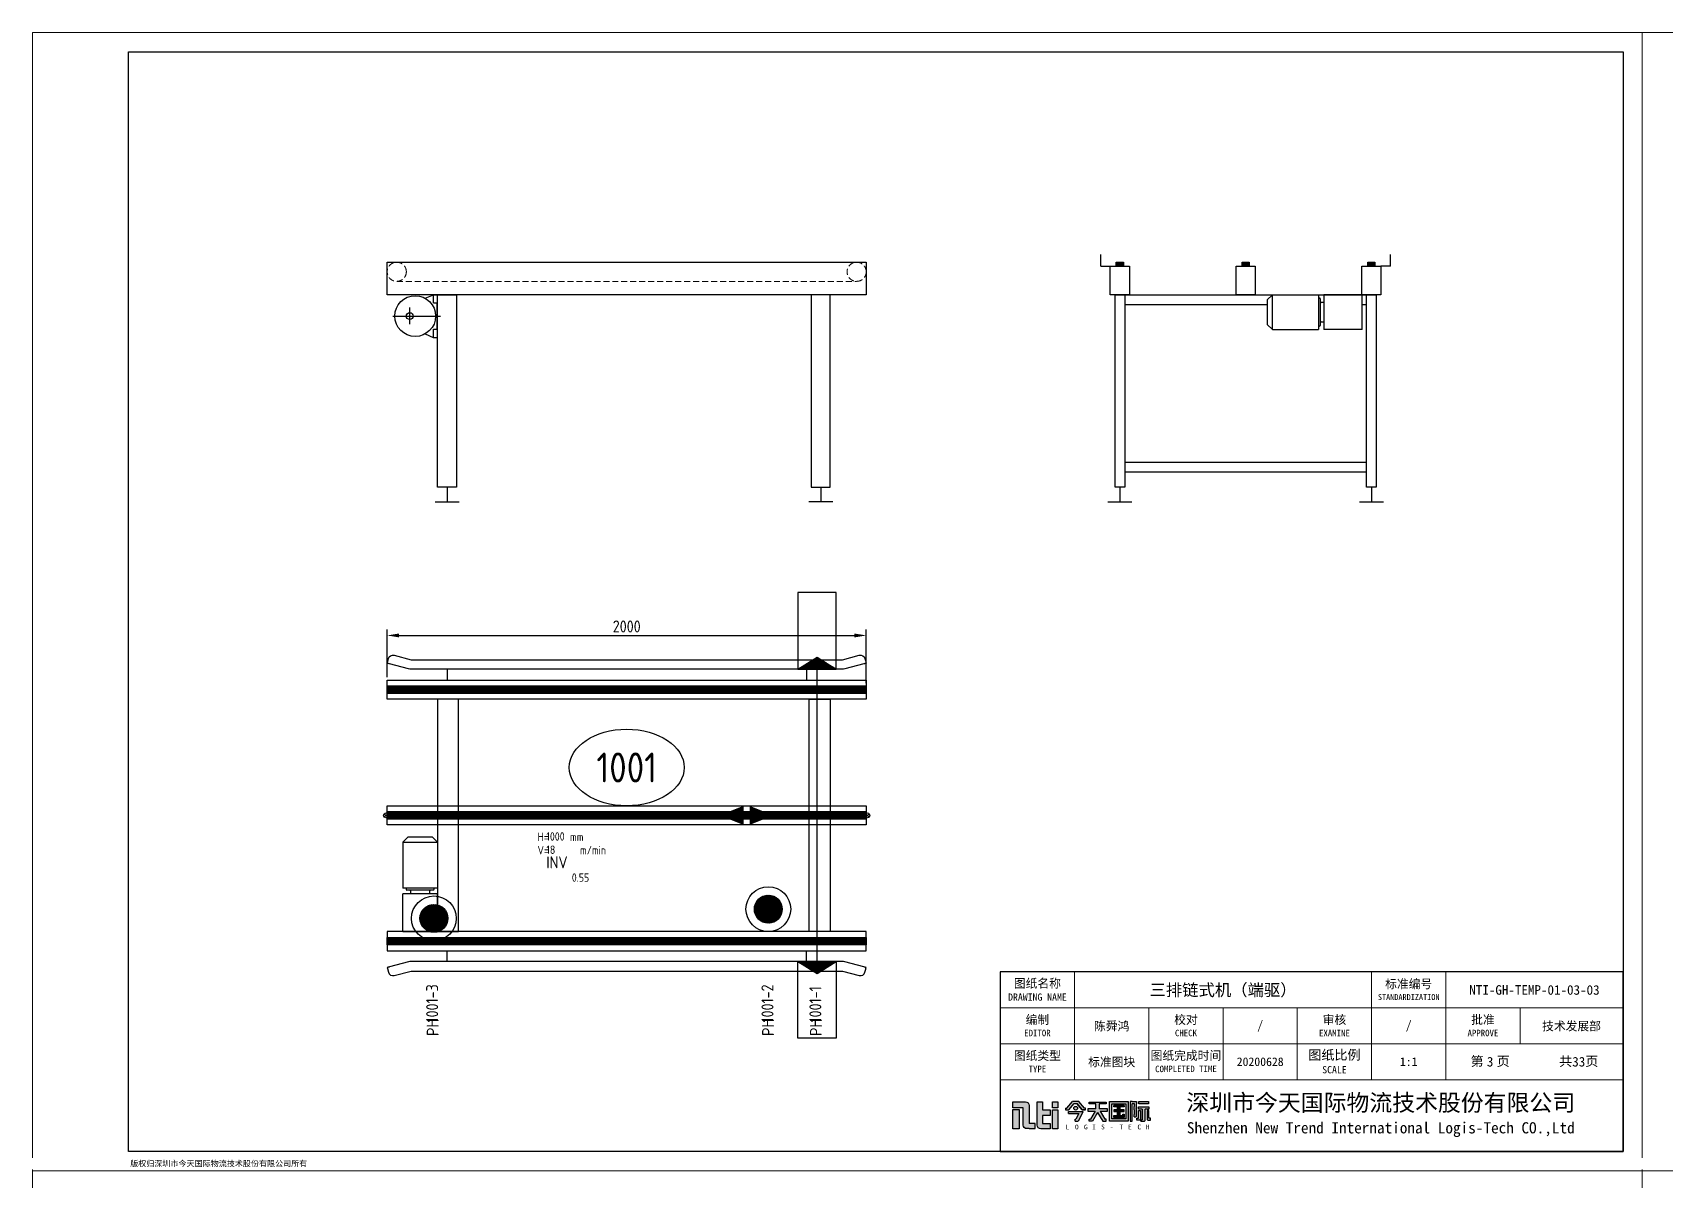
# Model space of a CAD drawing. Header units: millimetres. Extents: x 13310 to 204601, y -25828 to 2684.
# Drawn here: x 33241 to 40058, y -2108 to 2684 of the extents above; entities that cross this region are included whole.
import ezdxf
from ezdxf.enums import TextEntityAlignment as Align

# ---------------------------------------------------------------- set-up
doc = ezdxf.new("R2010")
doc.units = ezdxf.units.MM
for name, pattern in [('CENTER', [2, 1.25, -0.25, 0.25, -0.25]), ('CENTERX2', [20.32, 12.7, -2.54, 2.54, -2.54]), ('DASHED', [0.75, 0.5, -0.25])]:
    doc.linetypes.add(name, pattern=pattern)
for name, color, linetype, lineweight in [('NTI-中心线层', 1, 'CENTER', 5), ('NTI-标注层', 3, 'Continuous', 9), ('NTI-细实线', 7, 'Continuous', 9)]:
    doc.layers.add(name, color=color, linetype=linetype, lineweight=lineweight)
for name, color, linetype in [('NTI-功率', 6, 'Continuous'), ('NTI-电气控制', 1, 'Continuous'), ('NTI-粗实线', 7, 'Continuous'), ('NTI-编号层', 6, 'Continuous')]:
    doc.layers.add(name, color=color, linetype=linetype)
doc.layers.add('NTI-输送设备', color=7, linetype='Continuous', plot=False)
doc.styles.add('NTI标准图块应用文字样式', font='gbenor.shx', dxfattribs={"height": 3.5})
doc.styles.get("Standard").update_dxf_attribs({"font": 'gbenor.shx'})
doc.styles.add('标题栏', font='')
doc.styles.get('标题栏').set_extended_font_data('SimSun')
doc.dimstyles.new('ISO-25', dxfattribs={"dimtxt": 2.5, "dimasz": 2.5, "dimexe": 1.25, "dimexo": 0.625, "dimtad": 1, "dimtxsty": 'Standard', "dimcen": 2.5, "dimadec": 0, "dimazin": 0, "dimtfac": 1, "dimtmove": 0, "dimatfit": 3, "dimfxl": 1, "dimarcsym": 0})

# ---------------------------------------------------------------- blocks, each defined once
blk = doc.blocks.new('*U36')
at = {"layer": 'NTI-输送设备', "linetype": 'DASHED', "lineweight": 9, "ltscale": 50}
blk.add_line((40, 359), (1960, 359), dxfattribs=at)
at = {"layer": 'NTI-输送设备'}
for p, q in [((158.7, 288.3), (193, 303)), ((193, 269), (193, 303)), ((193, 303), (210, 303)), ((210, 269), (210, 303)), ((23.7, 214), (222.3, 214)), ((94, 180.9), (94, 249.9)), ((193, 269), (210, 269)), ((208.3, 159), (208.3, 269)), ((158.8, 139.8), (192.5, 125.1)), ((193, 159), (210, 159)), ((193, 125), (193, 159)), ((210, 125), (210, 159)), ((193, 125), (210, 125)), ((250, -501), (250, -561)), ((1810, -501), (1810, -561)), ((200, -561), (300, -561)), ((1860, -561), (1760, -561))]:
    blk.add_line(p, q, dxfattribs=at)
for points in [[(0, 439), (2000, 439), (2000, 303), (0, 303)], [(210, 303), (290, 303), (290, -501), (210, -501)], [(1850, 303), (1770, 303), (1770, -501), (1850, -501)]]:
    blk.add_lwpolyline(points, close=True, dxfattribs=at)
at = {"layer": 'NTI-输送设备', "linetype": 'DASHED', "lineweight": 9, "ltscale": 50}
for centre in [(40, 399), (1960, 399)]:
    blk.add_circle(centre, 40, dxfattribs=at)
at = {"layer": 'NTI-输送设备'}
for centre, radius in [((117.1, 214), 85.1), ((94, 214.1), 14)]:
    blk.add_circle(centre, radius, dxfattribs=at)
blk = doc.blocks.new('*U38')
at = {"layer": 'NTI-输送设备'}
for p, q in [((-605, 859), (-605, 907)), ((605, 859), (605, 907)), ((-605, 859), (-565, 859)), ((605, 859), (565, 859)), ((-505, 739), (505, 739)), ((-505, 699), (90.5, 699)), ((487, 699), (505, 699)), ((-505, 40), (505, 40)), ((-505, 0), (505, 0)), ((-525, -65), (-525, -125)), ((525, -65), (525, -125)), ((-575, -125), (-475, -125)), ((475, -125), (575, -125))]:
    blk.add_line(p, q, dxfattribs=at)
at = {"layer": 'NTI-输送设备', "color": 2}
for p, q in [((111.5, 739), (90.5, 718)), ((90.5, 718), (90.5, 615)), ((111.5, 594), (111.5, 739)), ((111.5, 739), (303.8, 739)), ((303.8, 739), (303.8, 594)), ((308.8, 725), (303.8, 725)), ((311.8, 722), (311.8, 611)), ((326.8, 706.5), (314.8, 706.5)), ((327, 739), (327, 594)), ((487, 739), (327, 739)), ((487, 594), (487, 739)), ((90.5, 615), (111.5, 594)), ((314.8, 626.5), (326.8, 626.5)), ((111.5, 594), (303.8, 594)), ((303.8, 608), (308.8, 608)), ((487, 594), (327, 594))]:
    blk.add_line(p, q, dxfattribs=at)
at = {"layer": 'NTI-输送设备'}
for points in [[(-565, 859), (-485, 859), (-485, 739), (-565, 739)], [(-540, 875), (-510, 875), (-510, 859), (-540, 859)], [(-40, 859), (40, 859), (40, 739), (-40, 739)], [(-15, 875), (15, 875), (15, 859), (-15, 859)], [(485, 859), (565, 859), (565, 739), (485, 739)], [(510, 875), (540, 875), (540, 859), (510, 859)], [(-545, 739), (-505, 739), (-505, -65), (-545, -65)], [(505, 739), (545, 739), (545, -65), (505, -65)]]:
    blk.add_lwpolyline(points, close=True, dxfattribs=at)
at = {"layer": 'NTI-输送设备', "const_width": 16}
for points in [[(-540, 867), (-510, 867)], [(15, 867), (-15, 867)], [(540, 867), (510, 867)]]:
    blk.add_lwpolyline(points, dxfattribs=at)
at = {"layer": 'NTI-输送设备', "color": 2}
for centre, start, end in [((308.8, 722), 0, 90), ((314.8, 709.5), 180, 270), ((314.8, 623.5), 90, 180), ((308.8, 611), 270, 0)]:
    blk.add_arc(centre, 3, start, end, dxfattribs=at)
blk = doc.blocks.new('图块标准图框标题栏')
h = blk.add_hatch(color=1)
h.dxf.hatch_style = 1
h.paths.add_polyline_path([(-126.08, 8.76), (-127.42, 8.76), (-127.42, 4.73), (-126.08, 4.73)])
h.paths.add_polyline_path([(-124, 9.62, 0.414214), (-124.75, 10.37), (-125.22, 10.37), (-127.41, 10.37), (-127.41, 9.11), (-125.22, 9.11), (-125.22, 5.54, 0.414214), (-124.47, 4.79), (-124, 4.79), (-122.69, 4.79), (-122.69, 5.9), (-124, 5.9)])
h.paths.add_polyline_path([(-121.17, 8.75), (-121.17, 10.37), (-122.3, 10.37), (-122.3, 5.5, 0.414214), (-121.55, 4.75), (-121.17, 4.75), (-119.6, 4.75), (-119.6, 5.89), (-121.17, 5.89), (-121.17, 7.51), (-119.6, 7.51), (-119.6, 8.75)])
h.paths.add_polyline_path([(-117.97, 8.75), (-119.09, 8.75), (-119.09, 4.75), (-117.97, 4.75)])
h.paths.add_polyline_path([(-117.97, 10.37), (-119.09, 10.37), (-119.09, 9.13), (-117.97, 9.13)])
h = blk.add_hatch(color=256)
h.dxf.hatch_style = 1
h.paths.add_polyline_path([(-113.64, 10.45), (-114.96, 10.45), (-116.14, 9.05), (-116.4, 9.05), (-116.4, 8.75), (-115.7, 8.75), (-114.6, 10.05), (-114, 10.05), (-112.9, 8.75), (-112.2, 8.75), (-112.2, 9.05), (-112.45, 9.05)])
h.paths.add_polyline_path([(-113.88, 9.05, 1), (-114.66, 9.05, 1)])
h.paths.add_polyline_path([(-112.8, 8.25), (-112.8, 8.35), (-115.8, 8.35), (-115.8, 7.95), (-113.6, 7.95), (-114.2, 6.75), (-114.4, 6.75), (-114.4, 6.35), (-113.75, 6.35)])
h.paths.add_polyline_path([(-107.63, 8.95), (-109.33, 8.95), (-109.33, 9.95), (-107.93, 9.95), (-107.93, 10.35), (-111.43, 10.35), (-111.43, 9.95), (-110.03, 9.95), (-110.03, 8.95), (-111.73, 8.95), (-111.73, 8.45), (-110.19, 8.45), (-111.19, 6.75), (-111.43, 6.75), (-111.43, 6.35), (-110.73, 6.35), (-109.68, 8.14), (-108.63, 6.35), (-107.93, 6.35), (-107.93, 6.75), (-108.16, 6.75), (-109.16, 8.45), (-107.63, 8.45)])
h.paths.add_polyline_path([(-103.33, 10.45), (-107.23, 10.45), (-107.23, 6.35), (-103.33, 6.35)])
h.paths.add_polyline_path([(-106.73, 9.95), (-103.83, 9.95), (-103.83, 6.85), (-106.73, 6.85)], flags=16)
h.paths.add_polyline_path([(-106.33, 8.75), (-105.53, 8.75), (-105.53, 9.35), (-106.33, 9.35), (-106.33, 9.65), (-104.13, 9.65), (-104.13, 9.35), (-105.03, 9.35), (-105.03, 8.75), (-104.13, 8.75), (-104.13, 8.35), (-105.03, 8.35), (-105.03, 7.55), (-104.43, 7.55), (-104.43, 7.85), (-104.13, 7.85), (-104.13, 7.55), (-104.13, 7.15), (-106.33, 7.15), (-106.33, 7.55), (-105.53, 7.55), (-105.53, 8.35), (-106.33, 8.35)], flags=0)
h.paths.add_polyline_path([(-101.57, 8.95), (-101.67, 9.05), (-101.67, 9.15), (-101.57, 9.25), (-101.57, 9.95), (-101.57, 10.45), (-102.47, 10.45), (-102.87, 10.45), (-102.87, 6.35), (-102.47, 6.35), (-102.47, 9.95), (-101.97, 9.95), (-101.97, 9.45), (-102.07, 9.45), (-102.07, 8.75), (-101.97, 8.65), (-101.97, 7.85), (-102.07, 7.75), (-102.07, 7.25), (-101.97, 7.25), (-101.82, 7.25, 0.414214), (-101.57, 7.5)])
h.paths.add_polyline_path([(-98.97, 9.35), (-101.17, 9.35), (-101.17, 8.85), (-100.37, 8.85), (-100.37, 6.65), (-100.67, 6.65), (-100.67, 6.35), (-100.37, 6.35), (-100.07, 6.35), (-100.02, 6.35, 0.414214), (-99.77, 6.6), (-99.77, 8.85), (-98.97, 8.85)])
h.paths.add_polyline_path([(-99.07, 10.45), (-101.07, 10.45), (-101.07, 9.95), (-99.07, 9.95)])
h.paths.add_polyline_path([(-100.77, 8.55), (-101.17, 8.55), (-101.17, 6.95), (-101.47, 6.95), (-101.47, 6.55), (-101.17, 6.55), (-101.02, 6.55, 0.414214), (-100.77, 6.8)])
h.paths.add_polyline_path([(-98.97, 8.55), (-99.37, 8.55), (-99.37, 6.8, 0.414214), (-99.12, 6.55), (-98.97, 6.55), (-98.67, 6.55), (-98.67, 6.95), (-98.97, 6.95)])
h = blk.add_hatch(color=256)
h.dxf.hatch_style = 1
h.paths.add_polyline_path([(-105.03, 8.75), (-105.03, 9.35), (-104.13, 9.35), (-104.13, 9.65), (-106.33, 9.65), (-106.33, 9.35), (-105.53, 9.35), (-105.53, 8.75), (-106.33, 8.75), (-106.33, 8.35), (-105.53, 8.35), (-105.53, 7.55), (-106.33, 7.55), (-106.33, 7.15), (-104.13, 7.15), (-104.13, 7.55), (-104.13, 7.85), (-104.43, 7.85), (-104.43, 7.55), (-105.03, 7.55), (-105.03, 8.35), (-104.13, 8.35), (-104.13, 8.75)])
for p, q in [((-116.14, 9.05), (-114.96, 10.45)), ((-113.64, 10.45), (-114.96, 10.45)), ((-112.45, 9.05), (-113.64, 10.45)), ((-116.4, 9.05), (-116.4, 8.75)), ((-116.4, 9.05), (-116.14, 9.05)), ((-116.4, 8.75), (-115.7, 8.75)), ((-115.8, 7.95), (-113.6, 7.95)), ((-115.7, 8.75), (-114.6, 10.05)), ((-114.6, 10.05), (-114, 10.05)), ((-114.6, 10.05), (-114, 10.05)), ((-113.6, 7.95), (-114.2, 6.75)), ((-114, 10.05), (-112.9, 8.75)), ((-112.9, 8.75), (-114, 10.05)), ((-112.8, 8.25), (-113.75, 6.35)), ((-112.9, 8.75), (-112.2, 8.75)), ((-112.2, 8.75), (-112.9, 8.75)), ((-112.2, 9.05), (-112.45, 9.05)), ((-112.2, 8.75), (-112.2, 9.05)), ((-110.19, 8.45), (-111.19, 6.75)), ((-109.68, 8.14), (-110.73, 6.35)), ((-109.68, 8.14), (-108.63, 6.35)), ((-109.16, 8.45), (-108.16, 6.75)), ((-102.07, 7.25), (-101.97, 7.25)), ((-101.57, 9.25), (-101.67, 9.15)), ((-101.67, 9.15), (-101.67, 9.05)), ((-101.57, 8.95), (-101.67, 9.05)), ((-114.4, 6.35), (-114.4, 6.75)), ((-114.4, 6.75), (-114.2, 6.75)), ((-111.43, 6.75), (-111.19, 6.75)), ((-111.43, 6.35), (-111.43, 6.75)), ((-110.73, 6.35), (-111.43, 6.35)), ((-108.63, 6.35), (-107.93, 6.35)), ((-107.93, 6.75), (-108.16, 6.75)), ((-107.93, 6.35), (-107.93, 6.75))]:
    blk.add_line(p, q)
at = {"color": 7, "linetype": 'Continuous'}
for p, q in [((-115.8, 7.95), (-115.8, 8.35)), ((-115.8, 8.35), (-112.8, 8.35)), ((-112.8, 8.35), (-112.8, 8.25)), ((-99.77, 6.6), (-99.77, 8.65))]:
    blk.add_line(p, q, dxfattribs=at)
at = {"color": 1}
for points in [[(-125.22, 9.11), (-127.41, 9.11), (-127.41, 10.37), (-125.22, 10.37)], [(-121.17, 8.75), (-119.6, 8.75), (-119.6, 7.51), (-121.17, 7.51)], [(-121.17, 7.51), (-121.17, 5.89)], [(-124, 4.79), (-122.69, 4.79), (-122.69, 5.9), (-124, 5.9)], [(-121.17, 5.89), (-119.6, 5.89), (-119.6, 4.75), (-121.17, 4.75)]]:
    blk.add_lwpolyline(points, dxfattribs=at)
for points in [[(-125.22, 10.37), (-124.75, 10.37, -0.414214), (-124, 9.62), (-124, 5.9)], [(-121.17, 4.75), (-121.55, 4.75, -0.414214), (-122.3, 5.5), (-122.3, 10.37), (-121.17, 10.37), (-121.17, 8.75)], [(-124, 4.79), (-124.47, 4.79, -0.414214), (-125.22, 5.54), (-125.22, 9.11)]]:
    blk.add_lwpolyline(points, format="xyb", dxfattribs=at)
for points in [[(-119.09, 10.37), (-117.97, 10.37), (-117.97, 9.13), (-119.09, 9.13)], [(-127.42, 8.76), (-126.08, 8.76), (-126.08, 4.73), (-127.42, 4.73)], [(-119.09, 8.75), (-117.97, 8.75), (-117.97, 4.75), (-119.09, 4.75)]]:
    blk.add_lwpolyline(points, close=True, dxfattribs=at)
for points in [[(-110.03, 9.95), (-111.43, 9.95), (-111.43, 10.35), (-107.93, 10.35), (-107.93, 9.95), (-109.33, 9.95)], [(-102.47, 10.45), (-102.87, 10.45), (-102.87, 6.35), (-102.47, 6.35), (-102.47, 9.95)], [(-102.47, 10.45), (-101.57, 10.45), (-101.57, 9.95)], [(-110.03, 8.95), (-111.73, 8.95), (-111.73, 8.45), (-110.19, 8.45)], [(-110.03, 8.95), (-110.03, 9.95)], [(-109.33, 9.95), (-109.33, 8.95)], [(-109.16, 8.45), (-107.63, 8.45), (-107.63, 8.95), (-109.33, 8.95)], [(-105.53, 9.35), (-106.33, 9.35), (-106.33, 9.65), (-104.13, 9.65), (-104.13, 9.35), (-105.03, 9.35)], [(-105.53, 8.75), (-106.33, 8.75), (-106.33, 8.35), (-105.53, 8.35)], [(-104.13, 7.55), (-104.13, 7.15), (-106.33, 7.15), (-106.33, 7.55), (-105.53, 7.55)], [(-105.53, 8.75), (-105.53, 9.35)], [(-105.53, 7.55), (-105.53, 8.35)], [(-105.03, 9.35), (-105.03, 8.75)], [(-105.03, 8.35), (-104.13, 8.35), (-104.13, 8.75), (-105.03, 8.75)], [(-105.03, 8.35), (-105.03, 7.55)], [(-105.03, 7.55), (-104.43, 7.55)], [(-104.43, 7.55), (-104.43, 7.85), (-104.13, 7.85), (-104.13, 7.55)], [(-101.97, 9.95), (-102.47, 9.95)], [(-101.57, 9.25), (-101.57, 9.95)], [(-101.17, 6.55), (-101.47, 6.55), (-101.47, 6.95), (-101.17, 6.95)], [(-100.37, 8.85), (-101.17, 8.85), (-101.17, 9.35), (-98.97, 9.35), (-98.97, 8.85), (-99.77, 8.85)], [(-100.37, 8.85), (-100.37, 6.65)], [(-98.97, 6.55), (-98.67, 6.55), (-98.67, 6.95), (-98.97, 6.95)], [(-100.37, 6.35), (-100.67, 6.35), (-100.67, 6.65), (-100.37, 6.65)]]:
    blk.add_lwpolyline(points)
for points in [[(-107.23, 10.45), (-103.33, 10.45), (-103.33, 6.35), (-107.23, 6.35)], [(-101.07, 10.45), (-99.07, 10.45), (-99.07, 9.95), (-101.07, 9.95)], [(-106.73, 9.95), (-103.83, 9.95), (-103.83, 6.85), (-106.73, 6.85)]]:
    blk.add_lwpolyline(points, close=True)
at = {"color": 7, "linetype": 'Continuous'}
for points in [[(-104.13, 9.55), (-104.13, 9.65), (-106.33, 9.65)], [(-102.07, 7.25), (-102.07, 7.75), (-101.97, 7.85), (-101.97, 8.65), (-102.07, 8.75), (-102.07, 9.45), (-101.97, 9.45), (-101.97, 9.95)], [(-114.4, 6.35), (-113.75, 6.35)], [(-100.67, 6.35), (-100.67, 6.55)], [(-100.67, 6.35), (-100.07, 6.35)], [(-100.02, 6.35), (-100.07, 6.35)]]:
    blk.add_lwpolyline(points, dxfattribs=at)
for points in [[(-101.97, 7.25), (-101.82, 7.25, 0.414214), (-101.57, 7.5), (-101.57, 8.95)], [(-101.17, 6.95), (-101.17, 8.55), (-100.77, 8.55), (-100.77, 6.8, -0.414214), (-101.02, 6.55), (-101.17, 6.55)], [(-100.37, 6.35), (-100.02, 6.35, 0.414214), (-99.77, 6.6), (-99.77, 8.85)], [(-98.97, 6.95), (-98.97, 8.55), (-99.37, 8.55), (-99.37, 6.8, 0.414214), (-99.12, 6.55), (-98.97, 6.55)]]:
    blk.add_lwpolyline(points, format="xyb")
blk.add_circle((-114.27, 9.05), 0.388, dxfattribs=at)
at = {"layer": 'NTI-粗实线'}
blk.add_lwpolyline([(-130, 0), (0, 0), (0, 37.5), (-130, 37.5)], close=True, dxfattribs=at)
at = {"layer": 'NTI-细实线'}
for p, q in [((-114.5, 37.5), (-114.5, 15)), ((-52.5, 22.5), (-52.5, 37.5)), ((-37, 22.5), (-37, 37.5)), ((0, 30), (-130, 30)), ((-99, 30), (-99, 15)), ((-83.5, 30), (-83.5, 15)), ((-68, 30), (-68, 15)), ((-21.5, 30), (-21.5, 22.5)), ((0, 22.5), (-130, 22.5)), ((-52.5, 22.5), (-52.5, 15)), ((-37, 22.5), (-37, 15)), ((0, 15), (-130, 15))]:
    blk.add_line(p, q, dxfattribs=at)
at = {"style": '标题栏'}
blk.add_attdef('图纸名称', text='', height=2.5, dxfattribs=at).set_placement((-83.5, 33.75), align=Align.MIDDLE_CENTER)
for tag, height, p in [('标准编号', 2, (-18.5, 33.75)), ('编制人员', 1.8, (-106.75, 26.25)), ('校对人员', 1.8, (-75.75, 26.25)), ('审核人员', 1.8, (-44.75, 26.25)), ('批准', 1.8, (-10.75, 26.25)), ('图纸类型', 1.8, (-106.75, 18.75)), ('图纸完成时间', 1.8, (-75.75, 18.75)), ('图纸比例', 1.8, (-44.75, 18.75)), ('N', 2, (-27.75, 18.75)), ('N', 2, (-9.25, 18.75))]:
    blk.add_attdef(tag, text='', height=height, dxfattribs=at).set_placement(p, align=Align.MIDDLE)
at = {"layer": 'NTI-细实线', "color": 7, "style": '标题栏'}
for s, p in [('L', (-116.36, 4.64)), ('O', (-114.42, 4.64)), ('G', (-112.54, 4.64)), ('I', (-110.82, 4.64)), ('S', (-108.97, 4.64)), ('-', (-107.13, 4.64)), ('T', (-105.13, 4.64)), ('E', (-103.36, 4.64)), ('C', (-101.38, 4.64)), ('H', (-99.62, 4.64))]:
    blk.add_text(s, height=1, dxfattribs=at).set_placement(p)
at = {"layer": 'NTI-细实线', "attachment_point": 5, "style": '标题栏'}
for s, insert, char_height, width in [('图纸名称\\P{\\H0.83333x;DRAWING NAME}', (-122.25, 33.75), 1.8, 15.1979), ('标准编号\\P{\\H0.7x;STANDARDIZATION}', (-44.75, 33.75), 1.8, 15.1979), ('编制\\P{\\H0.75x;EDITOR}', (-122.25, 26.25), 1.8, 14.4665), ('校对\\P{\\H0.75x;CHECK}', (-91.25, 26.25), 1.8, 14.4665), ('审核\\P{\\H0.75x;EXAMINE}', (-60.25, 26.25), 1.8, 14.4665), ('批准\\P{\\H0.75x;APPROVE}', (-29.25, 26.25), 1.8, 14.4665), ('图纸类型\\P{\\H0.75x;TYPE}', (-122.25, 18.75), 1.8, 14.4665), ('图纸完成时间\\P{\\H0.75x;COMPLETED TIME}', (-91.25, 18.75), 1.8, 17.2878), ('图纸比例\\P{\\H0.75x;SCALE}', (-60.25, 18.75), 2, 14.4665), ('第  页', (-27.75, 18.75), 2, 24.25), ('共  页', (-9.25, 18.75), 2, 24.25), ('深圳市今天国际物流技术股份有限公司\\P{\\H0.66667x;Shenzhen New Trend International Logis-Tech CO.,Ltd}', (-50.58, 7.5), 3.5, 116.0664)]:
    blk.add_mtext(s, dxfattribs=dict(at, insert=insert, char_height=char_height, width=width))
blk = doc.blocks.new('*D442')
at = {"layer": 'Defpoints', "color": 0, "lineweight": -3, "transparency": 16777216}
for p in [(2005, 751.2), (5, 565), (2005, 540)]:
    blk.add_point(p, dxfattribs=at)
at = {"layer": 'NTI-标注层', "color": 0, "lineweight": -2, "transparency": 16777216}
for p, q in [((5, 577.5), (5, 776.2)), ((55, 751.2), (1955, 751.2)), ((2005, 552.5), (2005, 776.2))]:
    blk.add_line(p, q, dxfattribs=at)
at = {"layer": 'NTI-标注层', "color": 0, "lineweight": -3, "transparency": 16777216}
for points in [[(55, 759.5), (55, 742.9), (5, 751.2)], [(1955, 759.5), (1955, 742.9), (2005, 751.2)]]:
    blk.add_solid(points, dxfattribs=at)
at = {"layer": 'NTI-标注层', "color": 0, "transparency": 16777216, "insert": (1005, 788.7), "char_height": 50, "attachment_point": 5}
blk.add_mtext('2000', dxfattribs=at)
blk = doc.blocks.new('NTI-光电开关示意')
at = {"layer": 'NTI-电气控制'}
h = blk.add_hatch(dxfattribs=at)
h.set_pattern_fill('ANSI31', color=256, scale=2, angle=360, style=0)
h.set_pattern_definition([(45, (-80, 1220.01195), (-0.176776695, 0.176776695), [])])
h.paths.add_polyline_path([(0, -50), (80, 0), (-80, 0)])
h = blk.add_hatch(dxfattribs=at)
h.set_pattern_fill('ANSI31', color=256, scale=4, angle=360, style=0)
h.set_pattern_definition([(45, (-80, 1220.01195), (-0.3535534, 0.3535534), [])])
h.paths.add_polyline_path([(0, -50), (80, 0), (-80, 0)])
h = blk.add_hatch(dxfattribs=at)
h.set_pattern_fill('ANSI31', color=256, scale=12, angle=360, style=0)
h.set_pattern_definition([(45, (-80, 1220.012), (-1.0606602, 1.0606602), [])])
h.paths.add_polyline_path([(0, -50), (80, 0), (-80, 0)])
for color in [256, 1]:
    blk.add_hatch(color=color, dxfattribs=at).paths.add_polyline_path([(0, -50), (80, 0), (-80, 0)])
at = {"layer": 'NTI-电气控制', "color": 7}
for p, q in [((-80, -320), (-80, 0)), ((-80, 0), (80, 0)), ((-80, 0), (0, -50)), ((0, -50), (80, 0)), ((80, 0), (80, -320)), ((80, -320), (-80, -320))]:
    blk.add_line(p, q, dxfattribs=at)
blk = doc.blocks.new('NTI-物流方向示意')
at = {"layer": 'NTI-标注层'}
blk.add_lwpolyline([(0, 0, 0, 80, 0), (-100, 0, 50, 50, 0)], format="xyseb", dxfattribs=at)
blk = doc.blocks.new('*U441')
at = {"layer": 'NTI-电气控制'}
h = blk.add_hatch(dxfattribs=at)
h.set_pattern_fill('ANSI37', color=1, scale=3, style=0)
h.set_pattern_definition([(45, (-79012.139, -136455.4413), (-3.36759605, 3.36759605), []), (135, (-79012.139, -136455.4413), (-3.36759605, -3.36759605), [])])
h.paths.add_polyline_path([(1537.969, -391.586, 1), (1654.44, -391.586, 1)])
h = blk.add_hatch(dxfattribs=at)
h.set_pattern_fill('ANSI37', color=1, scale=3, style=0)
h.set_pattern_definition([(45, (-80408.3434, -136493.9207), (-3.36759605, 3.36759605), []), (135, (-80408.3434, -136493.9207), (-3.36759605, -3.36759605), [])])
h.paths.add_polyline_path([(141.765, -430.065, 1), (258.235, -430.065, 1)])
at = {"layer": 'NTI-中心线层', "linetype": 'CENTERX2', "lineweight": 0}
blk.add_line((5, 0), (2005, 0), dxfattribs=at)
at = {"layer": 'NTI-电气控制', "color": 1}
blk.add_line((1800, -610), (1800, 610), dxfattribs=at)
at = {"layer": 'NTI-电气控制', "color": 5}
for centre in [(200, -430.065), (1596.205, -391.586)]:
    blk.add_circle(centre, 93.414, dxfattribs=at)
at = {"layer": 'NTI-电气控制', "color": 1}
for centre in [(1596.205, -391.586), (200, -430.065)]:
    blk.add_circle(centre, 58.235, dxfattribs=at)
at = {"layer": 'NTI-编号层', "ltscale": 10}
blk.add_ellipse((1005, 200), major_axis=(240, 0), ratio=0.66666667, dxfattribs=at)
at = {"layer": 'NTI-输送设备'}
for p, q in [((255, 610), (255, 565)), ((1755, 610), (1755, 565)), ((6, -510), (6, -540)), ((7, -510), (7, -540)), ((8, -510), (8, -540)), ((255, -610), (255, -565)), ((1755, -610), (1755, -565))]:
    blk.add_line(p, q, dxfattribs=at)
at = {"layer": 'NTI-输送设备', "color": 5}
for p, q in [((-7.071, 7.071), (7.071, -7.071)), ((-7.071, -7.071), (7.071, 7.071)), ((2002.929, 7.071), (2017.071, -7.071)), ((2002.929, -7.071), (2017.071, 7.071))]:
    blk.add_line(p, q, dxfattribs=at)
at = {"layer": 'NTI-输送设备', "color": 2}
for p, q in [((91, -90.518), (70, -111.518)), ((70, -111.518), (70, -303.818)), ((70, -111.518), (215, -111.518)), ((194, -90.518), (91, -90.518)), ((215, -111.518), (194, -90.518)), ((215, -111.518), (215, -303.818)), ((215, -303.818), (70, -303.818)), ((70, -485), (70, -327.018)), ((215, -327.018), (70, -327.018)), ((84, -303.818), (84, -308.818)), ((198, -311.818), (87, -311.818)), ((102.5, -314.818), (102.5, -326.818)), ((182.5, -326.818), (182.5, -314.818)), ((201, -308.818), (201, -303.818)), ((215, -485), (215, -327.018)), ((70, -485), (215, -485))]:
    blk.add_line(p, q, dxfattribs=at)
at = {"layer": 'NTI-输送设备'}
for points in [[(104.701, 610, -0.06554346), (94.348, 611.363), (14.659, 632.716), (12.775, 633.22), (10.963, 633.706), (9.293, 634.153), (7.829, 634.546), (6.628, 634.868), (5.735, 635.107), (5.185, 635.254), (5, 635.304), (6.035, 639.167), (10.176, 654.622, -0.41421356), (34.671, 668.764), (104.701, 650), (1905.299, 650), (1975.329, 668.764, -0.41421356), (1999.824, 654.622), (2003.188, 642.065), (2003.34, 641.5), (2003.485, 640.956), (2003.62, 640.455), (2003.737, 640.016), (2003.834, 639.656), (2003.906, 639.388), (2003.95, 639.223), (2003.965, 639.167), (2005, 635.304), (2004.814, 635.254), (2004.265, 635.107), (2003.372, 634.868), (2002.171, 634.546), (2000.707, 634.153), (1999.037, 633.706), (1997.225, 633.22), (1995.341, 632.716), (1915.652, 611.363, -0.06554346), (1905.299, 610), (104.701, 610)], [(104.701, -610, 0.06554346), (94.348, -611.363), (14.659, -632.716), (12.775, -633.22), (10.963, -633.706), (9.293, -634.153), (7.829, -634.546), (6.628, -634.868), (5.735, -635.107), (5.185, -635.254), (5, -635.304), (6.035, -639.167), (10.176, -654.622, 0.41421356), (34.671, -668.764), (104.701, -650), (1905.299, -650), (1975.329, -668.764, 0.41421356), (1999.824, -654.622), (2003.188, -642.065), (2003.34, -641.5), (2003.485, -640.956), (2003.62, -640.455), (2003.737, -640.016), (2003.834, -639.656), (2003.906, -639.388), (2003.95, -639.223), (2003.965, -639.167), (2005, -635.304), (2004.814, -635.254), (2004.265, -635.107), (2003.372, -634.868), (2002.171, -634.546), (2000.707, -634.153), (1999.037, -633.706), (1997.225, -633.22), (1995.341, -632.716), (1915.652, -611.363, 0.06554346), (1905.299, -610), (104.701, -610)]]:
    blk.add_lwpolyline(points, format="xyb", dxfattribs=at)
for points in [[(5, 565), (2005, 565), (2005, 485), (5, 485)], [(5, 510), (2005, 510), (2005, 540), (5, 540)], [(303, 485), (215, 485), (215, -485), (303, -485)], [(1767, 485), (1855, 485), (1855, -485), (1767, -485)], [(5, 40), (2005, 40), (2005, -40), (5, -40)], [(5, -15), (2005, -15), (2005, 15), (5, 15)], [(5, -565), (2005, -565), (2005, -485), (5, -485)], [(5, -510), (2005, -510), (2005, -540), (5, -540)], [(5, -510), (2005, -510), (2005, -540), (5, -540)]]:
    blk.add_lwpolyline(points, close=True, dxfattribs=at)
at = {"layer": 'NTI-输送设备', "const_width": 30}
for points in [[(5, 525), (2005, 525)], [(5, 0), (2005, 0)], [(5, -525), (2005, -525)]]:
    blk.add_lwpolyline(points, dxfattribs=at)
at = {"layer": 'NTI-输送设备', "color": 5}
for centre in [(0, 0), (2010, 0)]:
    blk.add_circle(centre, 10, dxfattribs=at)
at = {"layer": 'NTI-输送设备', "color": 2}
for centre, start, end in [((87, -308.818), 180, 270), ((99.5, -314.818), 0, 90), ((185.5, -314.818), 90, 180), ((198, -308.818), 270, 0)]:
    blk.add_arc(centre, 3, start, end, dxfattribs=at)
at = {"xscale": -1}
blk.add_blockref('NTI-物流方向示意', (1392.723, 0), dxfattribs=at)
blk.add_blockref('NTI-物流方向示意', (1617.723, 0))
at = {"layer": 'NTI-电气控制', "xscale": -1, "rotation": 180}
blk.add_blockref('NTI-光电开关示意', (1800, 610), dxfattribs=at)
at = {"layer": 'NTI-电气控制'}
blk.add_blockref('NTI-光电开关示意', (1800, -610), dxfattribs=at)
at = {"layer": 'NTI-功率', "style": 'NTI标准图块应用文字样式'}
blk.add_attdef('005电机功率(KW)', text='', height=35, dxfattribs=at).set_placement((848.466, -259.755), align=Align.MIDDLE_RIGHT)
at = {"layer": 'NTI-标注层', "char_height": 35, "attachment_point": 7, "style": 'NTI标准图块应用文字样式'}
for s, insert in [('V=', (632.615, -162.81)), ('H=', (632.615, -107.393)), ('mm', (768.647, -107.393)), ('m/min', (810.15, -162.81))]:
    blk.add_mtext_dynamic_manual_height_columns(s, width=11.86881, gutter_width=17.5, heights=[0], dxfattribs=dict(at, insert=insert))
at = {"layer": 'NTI-标注层', "style": 'NTI标准图块应用文字样式'}
for tag, p in [('003输送高度(mm)', (669.511, -116.143)), ('004输送速度(m/min)', (669.511, -171.56))]:
    blk.add_attdef(tag, text='', height=35, dxfattribs=at).set_placement(p, align=Align.BOTTOM_LEFT)
for tag, flags, p in [('005额定载荷(kg)', 1, (937.636, -319.057)), ('012设计单位', 3, (937.636, -426.103)), ('011备注', 1, (937.636, -374.473))]:
    blk.add_attdef(tag, text='', height=35, dxfattribs=dict(at, flags=flags)).set_placement(p, align=Align.MIDDLE_RIGHT)
at = {"layer": 'NTI-电气控制', "color": 1, "char_height": 50, "attachment_point": 7, "rotation": 90, "style": 'NTI标准图块应用文字样式'}
for insert in [(220.056, -921.155), (1620.056, -921.155), (1820.056, -921.155)]:
    blk.add_mtext_dynamic_manual_height_columns('PH     ', width=378.69323, gutter_width=17.5, heights=[0], dxfattribs=dict(at, insert=insert))
at = {"layer": 'NTI-电气控制', "style": 'NTI标准图块应用文字样式'}
blk.add_attdef('007控制方式', text='', height=50, dxfattribs=at).set_placement((669.511, -236.248), align=Align.BOTTOM_LEFT)
for tag, p in [('3#光电编号', (232.556, -865)), ('2#光电编号', (1632.556, -865)), ('1#光电编号', (1832.556, -865))]:
    blk.add_attdef(tag, text='', height=50, rotation=90, dxfattribs=at).set_placement(p, align=Align.BOTTOM_LEFT)
at = {"layer": 'NTI-编号层', "style": 'NTI标准图块应用文字样式'}
blk.add_attdef('000设备编号', text='', height=125, dxfattribs=at).set_placement((1005, 200), align=Align.MIDDLE)
at = {"layer": 'NTI-标注层'}
dim = blk.add_linear_dim(base=(2005, 751.208), p1=(5, 565), p2=(2005, 540), dimstyle='ISO-25', override={"dimscale": 20, "dimfxl": 2.5}, dxfattribs=at)
dim.commit()
dim.dimension.update_dxf_attribs({"geometry": '*D442', "text_midpoint": (1005, 788.708)})

msp = doc.modelspace()

# ---------------------------------------------------------------- linework, layer by layer
at = {"layer": 'NTI-粗实线'}
msp.add_lwpolyline([(33641.4, -1988.4), (33641.4, 2603.6), (39881.4, 2603.6), (39881.4, -1988.4)], close=True, dxfattribs=at)
at = {"layer": 'NTI-细实线'}
for points in [[(33241.4, -2068.4), (33241.4, 2683.6), (39961.4, 2683.6), (39961.4, -2068.4)], [(39961.4, -2068.4), (39961.4, 2683.6), (46681.4, 2683.6), (46681.4, -2068.4)]]:
    msp.add_lwpolyline(points, close=True, dxfattribs=at)

# ---------------------------------------------------------------- block references
msp.add_blockref('*U441', (34716.6, -584.5)).add_auto_attribs({'000设备编号': '1001', '003输送高度(mm)': '1000', '004输送速度(m/min)': '18', '005电机功率(KW)': '0.55', '007控制方式': 'INV', '1#光电编号': '1001-1', '2#光电编号': '1001-2', '3#光电编号': '1001-3'})
at = {"layer": 'NTI-输送设备'}
for name, p in [('*U36', (34721.6, 1286.2)), ('*U38', (38305.6, 850.2))]:
    msp.add_blockref(name, p, dxfattribs=at)

# ---------------------------------------------------------------- next in the draw order: texts
at = {"layer": 'NTI-细实线', "char_height": 24, "width": 2614.804, "attachment_point": 5, "style": '标题栏', "bg_fill": 2}
for insert in [(34018.3, -2039.9), (40738.3, -2039.9)]:
    msp.add_mtext('版权归深圳市今天国际物流技术股份有限公司所有', dxfattribs=dict(at, insert=insert))

# ---------------------------------------------------------------- next in the draw order: linework, layer by layer
at = {"layer": 'NTI-细实线'}
msp.add_lwpolyline([(33241.4, -6820.4), (33241.4, -2068.4), (39961.4, -2068.4), (39961.4, -6820.4)], close=True, dxfattribs=at)

# ---------------------------------------------------------------- next in the draw order: block references
ref = msp.add_blockref('图块标准图框标题栏', (39881.4, -1988.4), dxfattribs=dict(xscale=20, yscale=20, zscale=20))
ref.add_attrib('图纸名称', '三排链式机（端驱）', dxfattribs={"height": 50, "style": '标题栏'}).set_placement((38211.4, -1313.4), align=Align.MIDDLE_CENTER)
ref.add_attrib('标准编号', 'NTI-GH-TEMP-01-03-03', dxfattribs={"height": 40, "style": '标题栏'}).set_placement((39511.4, -1313.4), align=Align.MIDDLE)
ref.add_attrib('图纸类型', '标准图块', dxfattribs={"height": 36, "style": '标题栏'}).set_placement((37746.4, -1613.4), align=Align.MIDDLE)
ref.add_attrib('图纸比例', '1:1', dxfattribs={"height": 36, "style": '标题栏'}).set_placement((38986.4, -1613.4), align=Align.MIDDLE)
ref.add_attrib('图纸完成时间', '20200628', dxfattribs={"height": 36, "style": '标题栏'}).set_placement((38366.4, -1613.4), align=Align.MIDDLE)
ref.add_attrib('编制人员', '陈舜鸿', dxfattribs={"height": 36, "style": '标题栏'}).set_placement((37746.4, -1463.4), align=Align.MIDDLE)
ref.add_attrib('校对人员', '/', dxfattribs={"height": 36, "style": '标题栏'}).set_placement((38366.4, -1463.4), align=Align.MIDDLE)
ref.add_attrib('审核人员', '/', dxfattribs={"height": 36, "style": '标题栏'}).set_placement((38986.4, -1463.4), align=Align.MIDDLE)
ref.add_attrib('批准', '技术发展部', dxfattribs={"height": 36, "style": '标题栏'}).set_placement((39666.4, -1463.4), align=Align.MIDDLE)
ref.add_attrib('N', '33', dxfattribs={"height": 40, "style": '标题栏'}).set_placement((39696.4, -1613.4), align=Align.MIDDLE)
ref.add_attrib('N', '3', dxfattribs={"height": 40, "style": '标题栏'}).set_placement((39326.4, -1613.4), align=Align.MIDDLE)

# ---------------------------------------------------------------- next in the draw order: texts
at = {"layer": 'NTI-细实线', "char_height": 24, "width": 2614.804, "attachment_point": 5, "style": '标题栏', "bg_fill": 2}
for insert in [(34018.3, -2039.9), (40738.3, -2039.9)]:
    msp.add_mtext('版权归深圳市今天国际物流技术股份有限公司所有', dxfattribs=dict(at, insert=insert))

doc.saveas('drawing.dxf')
